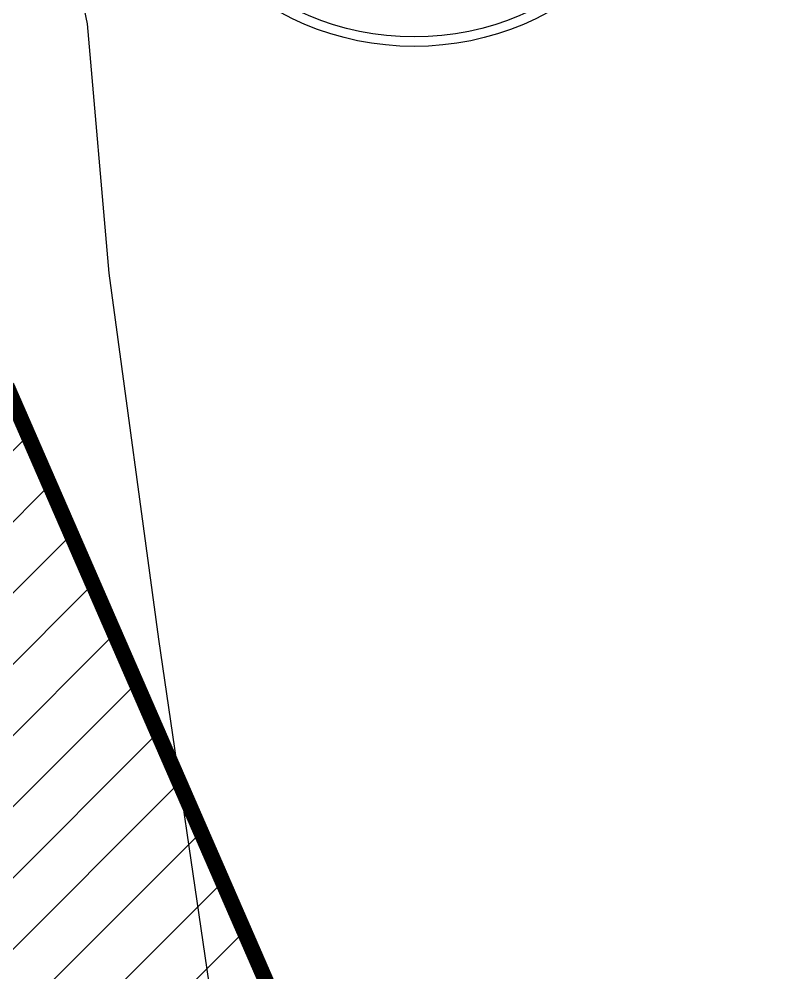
# Model space of a CAD drawing. Extents: x 352140 to 354978, y 6304672 to 6307963.
# Drawn here: x 352409.61 to 352433.57, y 6305924.41 to 6305954.48 of the extents above; entities that cross this region are included whole.
import ezdxf

# ---------------------------------------------------------------- set-up
doc = ezdxf.new("R2010")
doc.units = 0
doc.linetypes.add('DASHDOT', pattern=[1, 0.5, -0.25, 0, -0.25])
doc.layers.get('0').update_dxf_attribs({"linetype": 'CONTINUOUS'})
for name, color, linetype in [('02_Geo ext_Geometria', 2, 'CONTINUOUS'), ('03_Pav ext_Vereda HC', 42, 'CONTINUOUS'), ('03_S2_Pav ext_Borde vereda', 7, 'CONTINUOUS'), ('1-CERCO', 252, 'CERCO_LINE')]:
    doc.layers.add(name, color=color, linetype=linetype)
doc.layers.add('0_ASD_LINEA OFICIAL', color=253, linetype='DASHDOT', lineweight=20)
doc.linetypes.add('CERCO_LINE', pattern='A,0.5,-0.2,[" X ",STANDARD,S=0.1,R=0,X=-0.1,Y=-0.05],-0.25', length=0.95)

# ---------------------------------------------------------------- blocks, each defined once
blk = doc.blocks.new('A$C27410629')
at = {"true_color": 0x136734, "transparency": 33554559}
h = blk.add_hatch(dxfattribs=at)
h.set_pattern_fill('ANSI31', color=116, scale=0.5)
h.set_pattern_definition([(45, (-8759.562515186517, -519.1035735587502), (-1.122532015133644, 1.122532015133644), [])])
h.paths.add_polyline_path([(137.5068959888558, 1252.464406617455, 0.1176268807227723), (109.8147584422568, 1254.193915082658, 0.0669245107500281), (94.44469839795602, 1249.334472017372, 0.3153492887079504), (64.30173641118381, 1196.270282113329, 0.0226826871159959), (65.7292635223912, 1185.310127003227), (112.3603922077091, 1218.953454515778), (153.4782689701005, 1161.962272479494), (172.1053089193083, 1139.480769404351), (187.9579650288579, 1141.807885415954), (193.565073162812, 1120.465553675225), (224.197974734232, 1050.129297271156), (250.6203797236194, 989.4787086543838), (268.1526288855184, 972.7353945672494, 7.2547007156e-06), (291.4898137452492, 983.2987389690225), (238.1945199318034, 1105.633967029937), (205.2934048173047, 1181.112163638985), (177.0531538182076, 1197.651557407602)])
at = {"layer": '0_ASD_LINEA OFICIAL', "ltscale": 8, "const_width": 0.5}
blk.add_lwpolyline([(137.5068959889312, 1252.46440661751), (177.0531538181858, 1197.651557407789), (205.2934048172829, 1181.112163639173), (238.1945199317815, 1105.633967030124), (279.3867585223161, 1122.912494985259), (245.5796072782432, 1209.119370970666)], dxfattribs=at)
blk.add_lwpolyline([(250.6203797236194, 989.4787086543838), (268.1526288854875, 972.7353945673531, 7.2547007157e-06), (291.4898137452146, 983.2987389692971), (291.4898137452146, 983.2987389692971), (238.1945199318034, 1105.633967029937), (205.2934048173047, 1181.112163638985), (177.0531538182076, 1197.651557407602), (137.6146324061954, 1252.315079214)], format="xyb", dxfattribs=at)

msp = doc.modelspace()

# ---------------------------------------------------------------- hatches: boundary and pattern name
at = {"layer": '03_Pav ext_Vereda HC'}
h = msp.add_hatch(dxfattribs=at)
h.set_pattern_fill('DOTS', color=256, scale=0.2, style=0)
h.set_pattern_definition([(0, (0, 0), (0.15875, 0.3175), [0, -0.3175])])
h.paths.add_polyline_path([(352533.7781987465, 6305988.647630177, 0.0012344985873451), (352535.6751261651, 6305989.286498093), (352535.0273047539, 6305991.17866681, -0.0012368732376554), (352533.135689451, 6305990.541615871, -0.0205300987090724), (352503.8853697219, 6305981.940228953), (352503.2840382412, 6305984.518491437), (352499.4039184833, 6305983.544208242), (352499.9993888386, 6305980.991075858, -0.0088871029066398), (352487.1047705442, 6305978.156272031, -0.0145554952433639), (352464.6282001356, 6305974.170378275, -0.0089901834447136), (352459.9926205119, 6305973.570179023), (352460.1984365284, 6305971.58073849, 0.0090193317601268), (352464.9206284034, 6305972.191872346, 0.0145516934643665), (352487.5052945014, 6305976.196778146, 0.0321135926008381)])
h.paths.add_polyline_path([(352453.0159213873, 6305972.983824089, -0.0068005053920136), (352449.4833227422, 6305972.830716716, -0.0090666416786755), (352444.7696182578, 6305972.776126778), (352444.5771080579, 6305970.777466943, 0.0163831034820658), (352453.2219476648, 6305970.992351152)])
h.paths.add_polyline_path([(352389.6460369565, 6305991.879874823, -0.0175332208634532), (352376.9513572305, 6305998.31509122), (352352.1532079588, 6306011.99899601, 0.0444036337484985), (352342.053580769, 6306016.089608755, 0.1133237876608219), (352314.4714570943, 6306018.047333277), (352314.9360717349, 6306016.097052595, -0.1572406347358349), (352351.2139975071, 6306010.232972499), (352375.9850852466, 6305996.564000573, 0.0175063699942604), (352388.7848668274, 6305990.074641938, -0.0115901603268221), (352405.9871731158, 6305981.141781882, 0.0867620637740209), (352437.5751283567, 6305971.093253941), (352437.7670282808, 6305973.085577833, -0.0864982168626583), (352406.9311932966, 6305982.905094895, 0.0115902421848068)])
h.paths.add_polyline_path([(352298.9308368329, 6306011.291528256, -0.0407699137093401), (352308.0869286793, 6306014.635858133), (352307.6251471448, 6306016.57596012, 0.043034433953701), (352297.5531387314, 6306012.854879401, 0.2722251189562815), (352266.1428912832, 6305966.550484804), (352264.4334961653, 6305966.567898809, 0.0153159578732751), (352263.8567137016, 6305962.573567073), (352266.0299973136, 6305962.551427328, 0.0215469833585937), (352266.2729303729, 6305957.80291892, 0.0632834604165821), (352273.0108519612, 6305926.495241333, 0.0077036086267224), (352278.1261176606, 6305912.650623268), (352279.9891282905, 6305913.378097652, -0.0076770463793275), (352274.9122720579, 6305927.117035691, -0.0633905228513815), (352268.2648698925, 6305957.982510693, -0.3183358391945924)])

# ---------------------------------------------------------------- linework, layer by layer
at = {"layer": '02_Geo ext_Geometria'}
for radius in [8.850000000031127, 8.550000000031126]:
    msp.add_circle((352422.0662352233, 6305962.471647892), radius, dxfattribs=at)
at = {"layer": '1-CERCO', "ltscale": 6, "flags": 128}
msp.add_lwpolyline([(352407.426812531, 6305976.420265674), (352408.0300000001, 6305973.073), (352409.6870000001, 6305964.247), (352411.756, 6305954.334), (352412.4370000001, 6305946.475), (352414.009, 6305934.932), (352415.722, 6305923.231000001), (352417.1, 6305914.83), (352419.528, 6305905.605)], dxfattribs=at)

# ---------------------------------------------------------------- block references
at = {"layer": '03_S2_Pav ext_Borde vereda', "linetype": 'Continuous'}
msp.add_blockref('A$C27410629', (352203.9623478023, 6304761.713605438), dxfattribs=at)

doc.saveas('drawing.dxf')
